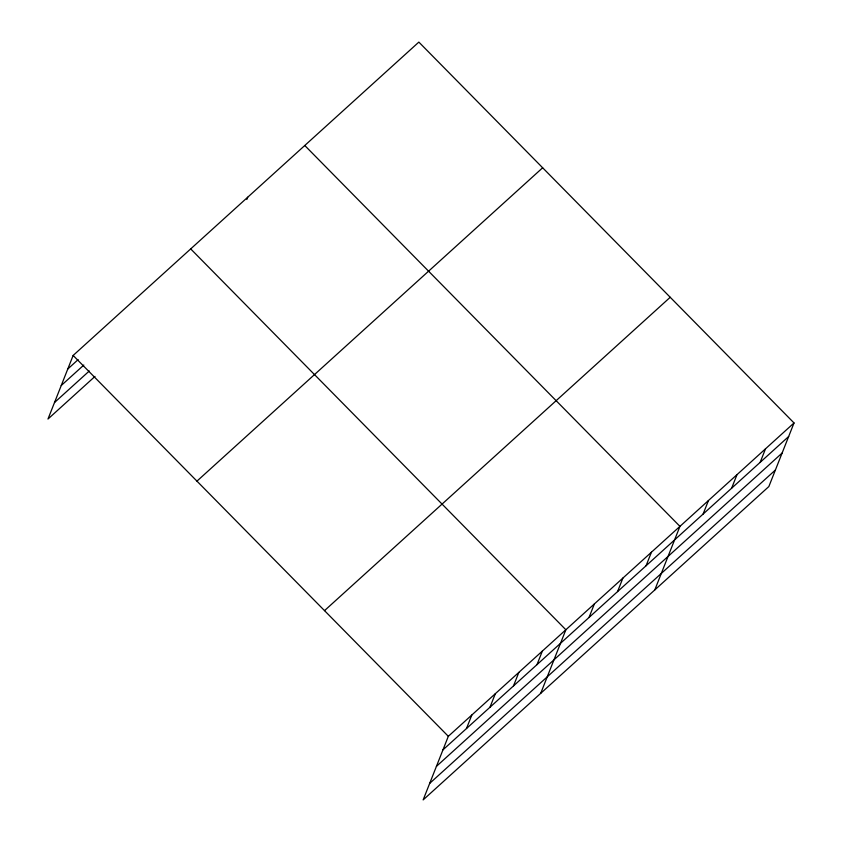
<?xml version="1.0" encoding="UTF-8"?>
<svg xmlns="http://www.w3.org/2000/svg" width="842" height="842" viewBox="0 0 842 842"><rect width="100%" height="100%" fill="white"/><g stroke="black" fill="none" stroke-linecap="round" stroke-linejoin="round"><path stroke-width="1.26" d="M794.027 422.958L448.323 736.308L423.147 799.9L768.851 486.55L794.027 422.958L418.853 42.1L73.149 355.45L47.973 419.042L94.988 376.427M246.832 199.47L247.727 197.207M466.468 728.551L471.836 715.005M489.97 707.248L495.338 693.692M513.483 685.935L518.851 672.39M536.986 664.633L542.353 651.077M540.69 693.366L565.866 629.774L190.692 248.906M589.021 617.47L594.389 603.914M617.544 591.621L622.901 578.065M646.056 565.771L651.424 552.215M654.771 589.958L679.947 526.366L304.772 145.508M703.102 514.062L708.469 500.516M731.624 488.213L736.992 474.667M760.147 462.363L765.515 448.807M67.781 369.007L78.127 359.629M61.245 385.51L83.811 365.06M54.509 402.529L89.294 370.996M196.954 481.129L542.658 167.779M324.517 610.629L670.221 297.279M442.955 749.864L788.67 436.514M436.419 766.378L782.123 453.028M429.683 783.386L775.387 470.036M73.149 355.45L448.323 736.308"/></g></svg>
